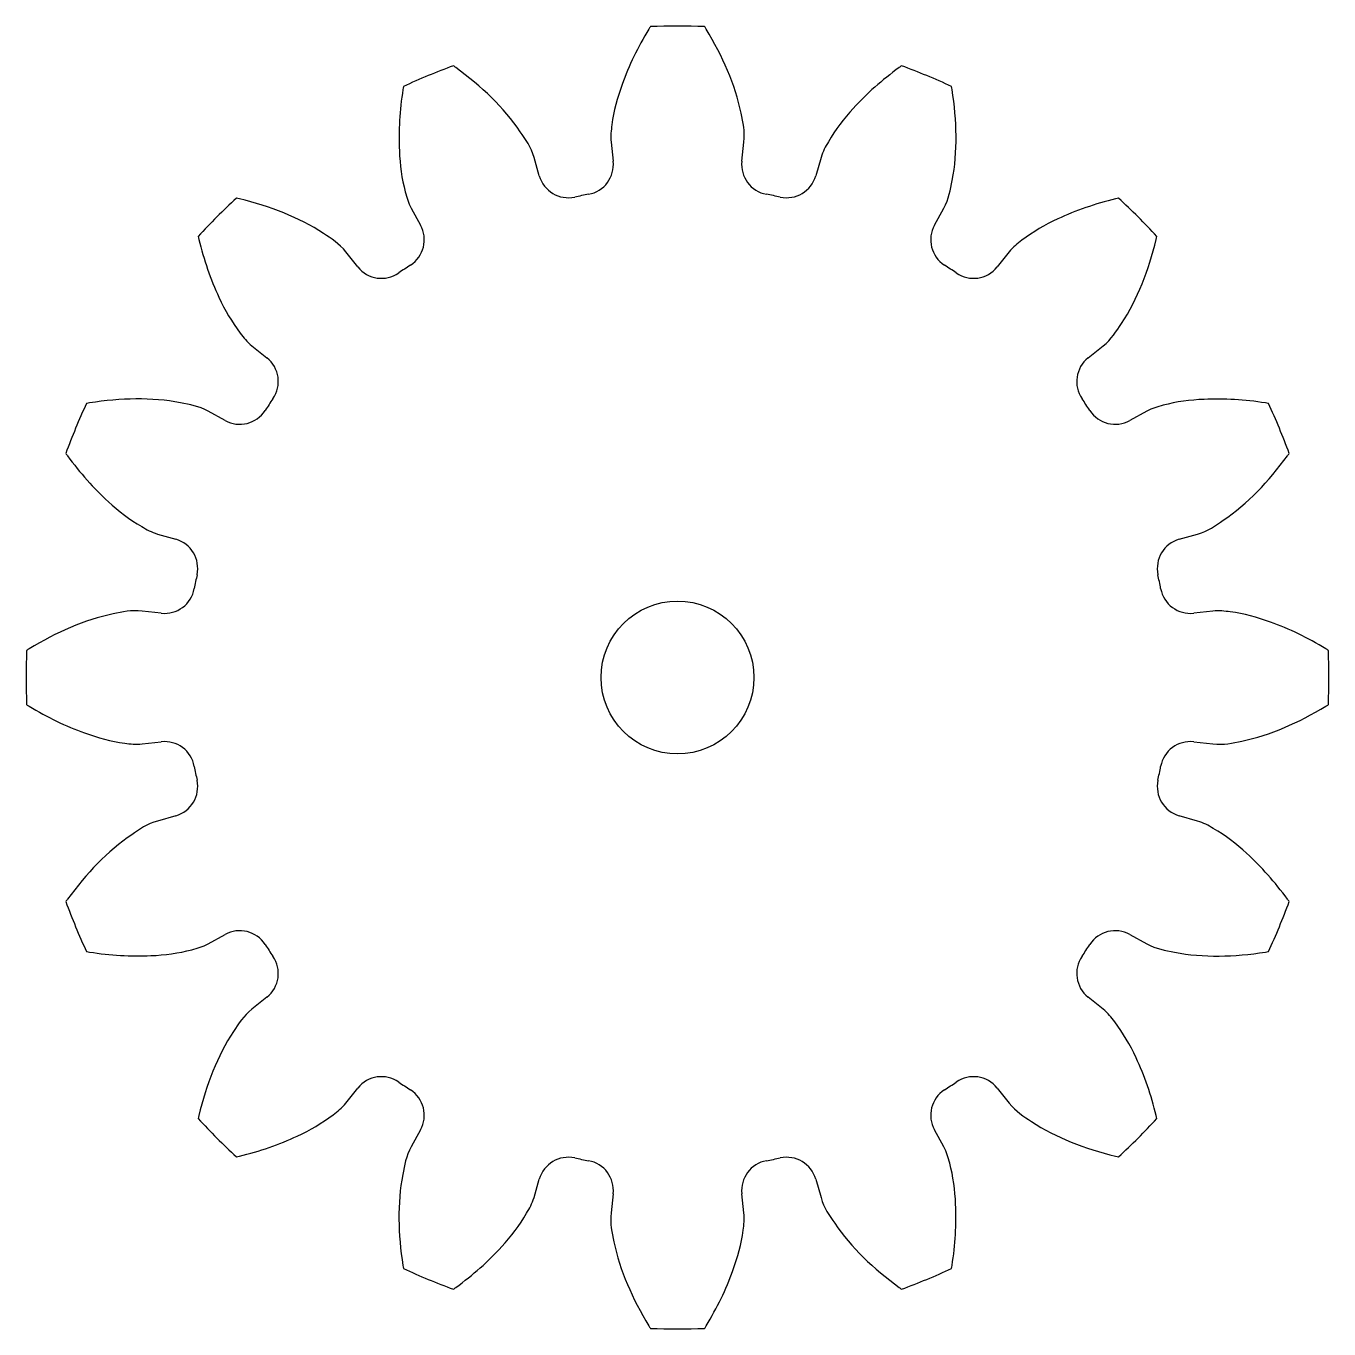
# Model space of a CAD drawing. Header units: millimetres. Extents: x -101.6 to -72.5, y 0.4 to 29.4.
import ezdxf

# ---------------------------------------------------------------- set-up
doc = ezdxf.new("R2010")
doc.units = ezdxf.units.MM
doc.layers.add('CUTOUTS', color=1, linetype='CONTINUOUS')
doc.layers.add('PERIMETER', color=5, linetype='CONTINUOUS')

msp = doc.modelspace()

# ---------------------------------------------------------------- linework, layer by layer
at = {"layer": 'CUTOUTS'}
msp.add_circle((-87.055, 14.914), 1.705, dxfattribs=at)
at = {"layer": 'PERIMETER'}
for p, q in [((-88.536, 26.851), (-88.488, 26.427)), ((-85.621, 26.427), (-85.573, 26.851)), ((-90.136, 26.099), (-90.254, 26.509)), ((-83.855, 26.509), (-83.974, 26.099)), ((-92.992, 25.376), (-92.785, 25.002)), ((-81.325, 25.002), (-81.118, 25.376)), ((-94.182, 24.068), (-94.448, 24.402)), ((-79.661, 24.402), (-79.928, 24.068)), ((-96.543, 22.307), (-96.209, 22.041)), ((-77.9, 22.041), (-77.566, 22.307)), ((-97.143, 20.644), (-97.517, 20.851)), ((-76.593, 20.851), (-76.967, 20.644)), ((-98.65, 18.113), (-98.24, 17.995)), ((-75.87, 17.995), (-75.459, 18.113)), ((-98.568, 16.348), (-98.992, 16.395)), ((-75.118, 16.395), (-75.542, 16.348)), ((-98.992, 13.433), (-98.568, 13.48)), ((-75.542, 13.48), (-75.118, 13.433)), ((-98.24, 11.833), (-98.65, 11.714)), ((-75.459, 11.714), (-75.87, 11.833)), ((-97.517, 8.977), (-97.143, 9.184)), ((-76.967, 9.184), (-76.593, 8.977)), ((-96.209, 7.787), (-96.543, 7.521)), ((-77.566, 7.521), (-77.9, 7.787)), ((-94.448, 5.425), (-94.182, 5.759)), ((-79.928, 5.759), (-79.661, 5.425)), ((-92.785, 4.826), (-92.992, 4.452)), ((-81.118, 4.452), (-81.325, 4.826)), ((-90.254, 3.318), (-90.136, 3.729)), ((-83.974, 3.729), (-83.855, 3.318)), ((-88.488, 3.401), (-88.536, 2.977)), ((-85.573, 2.977), (-85.621, 3.401))]:
    msp.add_line(p, q, dxfattribs=at)
for centre, radius, start, end in [((-87.055, 14.914), 14.525, 87.6149, 92.3851), ((-87.055, 14.914), 14.525, 110.1149, 114.8851), ((-87.055, 14.914), 14.525, 65.1149, 69.8851), ((-89.159, 26.351), 0.675, -79.5745, 6.4258), ((-84.95, 26.351), 0.675, 173.5742, 259.5745), ((-89.487, 26.286), 0.675, 196.0742, 282.0745), ((-84.622, 26.286), 0.675, 257.9255, 343.9258), ((-87.055, 14.914), 14.525, 132.6149, 137.3851), ((-87.055, 14.914), 10.954, 100.4255, 102.0745), ((-87.055, 14.914), 10.954, 77.9255, 79.5745), ((-87.055, 14.914), 14.525, 42.6149, 47.3851), ((-93.376, 24.675), 0.675, -57.0745, 28.9258), ((-80.734, 24.675), 0.675, 151.0742, 237.0745), ((-93.654, 24.489), 0.675, 218.5742, 304.5745), ((-87.055, 14.914), 10.954, 122.9255, 124.5745), ((-87.055, 14.914), 10.954, 55.4255, 57.0745), ((-80.456, 24.489), 0.675, 235.4255, 321.4258), ((-96.63, 21.513), 0.675, -34.5745, 51.4258), ((-77.479, 21.513), 0.675, 128.5742, 214.5745), ((-87.055, 14.914), 14.525, 155.1149, 159.8851), ((-87.055, 14.914), 10.954, 145.4255, 147.0745), ((-87.055, 14.914), 10.954, 32.9255, 34.5745), ((-87.055, 14.914), 14.525, 20.1149, 24.8851), ((-96.816, 21.235), 0.675, 241.0742, 327.0745), ((-77.294, 21.235), 0.675, 212.9255, 298.9258), ((-98.427, 17.347), 0.675, -12.0745, 73.9258), ((-75.683, 17.347), 0.675, 106.0742, 192.0745), ((-87.055, 14.914), 10.954, 167.9255, 169.5745), ((-87.055, 14.914), 10.954, 10.4255, 12.0745), ((-98.492, 17.018), 0.675, 263.5742, 349.5745), ((-75.618, 17.018), 0.675, 190.4255, 276.4258), ((-87.055, 14.914), 14.525, 177.6149, 182.3851), ((-87.055, 14.914), 14.525, -2.3851, 2.3851), ((-98.492, 12.81), 0.675, 10.4255, 96.4258), ((-75.618, 12.81), 0.675, 83.5742, 169.5745), ((-87.055, 14.914), 10.954, 190.4255, 192.0745), ((-87.055, 14.914), 10.954, 347.9255, 349.5745), ((-98.427, 12.481), 0.675, -73.9258, 12.0745), ((-75.683, 12.481), 0.675, 167.9255, 253.9258), ((-87.055, 14.914), 14.525, 200.1149, 204.8851), ((-87.055, 14.914), 14.525, 335.1149, 339.8851), ((-96.816, 8.593), 0.675, 32.9255, 118.9258), ((-77.294, 8.593), 0.675, 61.0742, 147.0745), ((-87.055, 14.914), 10.954, 212.9255, 214.5745), ((-87.055, 14.914), 10.954, 325.4255, 327.0745), ((-96.63, 8.315), 0.675, -51.4258, 34.5745), ((-77.479, 8.315), 0.675, 145.4255, 231.4258), ((-93.654, 5.339), 0.675, 55.4255, 141.4258), ((-87.055, 14.914), 10.954, 235.4255, 237.0745), ((-87.055, 14.914), 10.954, 302.9255, 304.5745), ((-80.456, 5.339), 0.675, 38.5742, 124.5745), ((-93.376, 5.153), 0.675, -28.9258, 57.0745), ((-80.734, 5.153), 0.675, 122.9255, 208.9258), ((-87.055, 14.914), 14.525, 222.6149, 227.3851), ((-87.055, 14.914), 14.525, 312.6149, 317.3851), ((-89.487, 3.542), 0.675, 77.9255, 163.9258), ((-87.055, 14.914), 10.954, 257.9255, 259.5745), ((-89.159, 3.477), 0.675, -6.4258, 79.5745), ((-84.95, 3.477), 0.675, 100.4255, 186.4258), ((-87.055, 14.914), 10.954, 280.4255, 282.0745), ((-84.622, 3.542), 0.675, 16.0742, 102.0745), ((-87.055, 14.914), 14.525, 245.1149, 249.8851), ((-87.055, 14.914), 14.525, 290.1149, 294.8851), ((-87.055, 14.914), 14.525, 267.6149, 272.3851)]:
    msp.add_arc(centre, radius, start, end, dxfattribs=at)
for points, knots in [([(-87.659, 29.426), (-87.671, 29.407), (-87.683, 29.388), (-87.694, 29.369), (-87.938, 28.967), (-88.14, 28.556), (-88.29, 28.137), (-88.397, 27.841), (-88.479, 27.545), (-88.518, 27.239), (-88.534, 27.113), (-88.552, 26.993), (-88.536, 26.851)], [-1.024227, -1.024227, -1.024227, -1.024227, -1, -1, -1, -0.5, -0.5, -0.5, -0.146267, -0.146267, -0.146267, 0, 0, 0, 0]), ([(-85.573, 26.851), (-85.546, 27.092), (-85.593, 27.289), (-85.636, 27.499), (-85.769, 28.136), (-86.049, 28.765), (-86.416, 29.369), (-86.427, 29.388), (-86.439, 29.407), (-86.45, 29.426)], [0, 0, 0, 0, 0.247577, 0.247577, 0.247577, 1, 1, 1, 1.024227, 1.024227, 1.024227, 1.024227]), ([(-90.254, 26.509), (-90.321, 26.742), (-90.44, 26.907), (-90.56, 27.084), (-90.927, 27.621), (-91.426, 28.095), (-91.996, 28.513), (-92.014, 28.527), (-92.032, 28.54), (-92.05, 28.553)], [0, 0, 0, 0, 0.247577, 0.247577, 0.247577, 1, 1, 1, 1.024227, 1.024227, 1.024227, 1.024227]), ([(-82.06, 28.553), (-82.078, 28.54), (-82.096, 28.527), (-82.114, 28.513), (-82.492, 28.236), (-82.837, 27.933), (-83.136, 27.604), (-83.347, 27.371), (-83.537, 27.129), (-83.69, 26.861), (-83.753, 26.751), (-83.816, 26.647), (-83.855, 26.509)], [-1.024227, -1.024227, -1.024227, -1.024227, -1, -1, -1, -0.5, -0.5, -0.5, -0.146267, -0.146267, -0.146267, 0, 0, 0, 0]), ([(-93.167, 28.09), (-93.17, 28.068), (-93.174, 28.046), (-93.177, 28.024), (-93.248, 27.56), (-93.278, 27.102), (-93.257, 26.658), (-93.242, 26.344), (-93.205, 26.039), (-93.124, 25.741), (-93.09, 25.618), (-93.061, 25.501), (-92.992, 25.376)], [-1.024227, -1.024227, -1.024227, -1.024227, -1, -1, -1, -0.5, -0.5, -0.5, -0.146267, -0.146267, -0.146267, 0, 0, 0, 0]), ([(-81.118, 25.376), (-81.001, 25.588), (-80.968, 25.788), (-80.928, 25.998), (-80.807, 26.637), (-80.825, 27.326), (-80.933, 28.024), (-80.936, 28.046), (-80.939, 28.068), (-80.943, 28.09)], [0, 0, 0, 0, 0.247577, 0.247577, 0.247577, 1, 1, 1, 1.024227, 1.024227, 1.024227, 1.024227]), ([(-94.448, 24.402), (-94.599, 24.592), (-94.772, 24.699), (-94.951, 24.816), (-95.495, 25.172), (-96.138, 25.419), (-96.824, 25.587), (-96.846, 25.593), (-96.867, 25.598), (-96.889, 25.603)], [0, 0, 0, 0, 0.247577, 0.247577, 0.247577, 1, 1, 1, 1.024227, 1.024227, 1.024227, 1.024227]), ([(-77.22, 25.603), (-77.242, 25.598), (-77.264, 25.593), (-77.286, 25.587), (-77.742, 25.476), (-78.176, 25.327), (-78.578, 25.138), (-78.862, 25.004), (-79.131, 24.853), (-79.374, 24.664), (-79.475, 24.586), (-79.572, 24.514), (-79.661, 24.402)], [-1.024227, -1.024227, -1.024227, -1.024227, -1, -1, -1, -0.5, -0.5, -0.5, -0.146267, -0.146267, -0.146267, 0, 0, 0, 0]), ([(-97.744, 24.748), (-97.739, 24.727), (-97.733, 24.705), (-97.728, 24.683), (-97.616, 24.227), (-97.468, 23.793), (-97.279, 23.391), (-97.145, 23.106), (-96.994, 22.838), (-96.805, 22.595), (-96.727, 22.494), (-96.655, 22.397), (-96.543, 22.307)], [-1.024227, -1.024227, -1.024227, -1.024227, -1, -1, -1, -0.5, -0.5, -0.5, -0.146267, -0.146267, -0.146267, 0, 0, 0, 0]), ([(-77.566, 22.307), (-77.377, 22.458), (-77.27, 22.631), (-77.153, 22.81), (-76.796, 23.354), (-76.55, 23.997), (-76.382, 24.683), (-76.376, 24.705), (-76.371, 24.727), (-76.366, 24.748)], [0, 0, 0, 0, 0.247577, 0.247577, 0.247577, 1, 1, 1, 1.024227, 1.024227, 1.024227, 1.024227]), ([(-97.517, 20.851), (-97.729, 20.968), (-97.929, 21.001), (-98.139, 21.041), (-98.778, 21.162), (-99.467, 21.144), (-100.165, 21.036), (-100.187, 21.033), (-100.209, 21.029), (-100.231, 21.026)], [0, 0, 0, 0, 0.247577, 0.247577, 0.247577, 1, 1, 1, 1.024227, 1.024227, 1.024227, 1.024227]), ([(-73.878, 21.026), (-73.901, 21.029), (-73.923, 21.033), (-73.945, 21.036), (-74.409, 21.108), (-74.867, 21.137), (-75.311, 21.116), (-75.625, 21.101), (-75.93, 21.064), (-76.228, 20.983), (-76.351, 20.949), (-76.468, 20.92), (-76.593, 20.851)], [-1.024227, -1.024227, -1.024227, -1.024227, -1, -1, -1, -0.5, -0.5, -0.5, -0.146267, -0.146267, -0.146267, 0, 0, 0, 0]), ([(-100.694, 19.909), (-100.681, 19.891), (-100.667, 19.873), (-100.654, 19.855), (-100.376, 19.476), (-100.073, 19.132), (-99.744, 18.833), (-99.512, 18.621), (-99.27, 18.432), (-99.002, 18.279), (-98.892, 18.216), (-98.788, 18.153), (-98.65, 18.113)], [-1.024227, -1.024227, -1.024227, -1.024227, -1, -1, -1, -0.5, -0.5, -0.5, -0.146267, -0.146267, -0.146267, 0, 0, 0, 0]), ([(-75.459, 18.113), (-75.226, 18.181), (-75.062, 18.299), (-74.885, 18.419), (-74.347, 18.786), (-73.873, 19.285), (-73.456, 19.855), (-73.442, 19.873), (-73.429, 19.891), (-73.416, 19.909)], [0, 0, 0, 0, 0.247577, 0.247577, 0.247577, 1, 1, 1, 1.024227, 1.024227, 1.024227, 1.024227]), ([(-98.992, 16.395), (-99.233, 16.423), (-99.43, 16.376), (-99.64, 16.333), (-100.277, 16.2), (-100.906, 15.92), (-101.51, 15.553), (-101.529, 15.542), (-101.548, 15.53), (-101.567, 15.518)], [0, 0, 0, 0, 0.247577, 0.247577, 0.247577, 1, 1, 1, 1.024227, 1.024227, 1.024227, 1.024227]), ([(-72.542, 15.518), (-72.562, 15.53), (-72.581, 15.542), (-72.6, 15.553), (-73.001, 15.797), (-73.413, 15.999), (-73.831, 16.149), (-74.127, 16.256), (-74.424, 16.339), (-74.729, 16.377), (-74.856, 16.393), (-74.975, 16.411), (-75.118, 16.395)], [-1.024227, -1.024227, -1.024227, -1.024227, -1, -1, -1, -0.5, -0.5, -0.5, -0.146267, -0.146267, -0.146267, 0, 0, 0, 0]), ([(-101.567, 14.309), (-101.548, 14.298), (-101.529, 14.286), (-101.51, 14.275), (-101.108, 14.031), (-100.697, 13.829), (-100.278, 13.678), (-99.982, 13.572), (-99.686, 13.489), (-99.38, 13.451), (-99.254, 13.434), (-99.134, 13.416), (-98.992, 13.433)], [-1.024227, -1.024227, -1.024227, -1.024227, -1, -1, -1, -0.5, -0.5, -0.5, -0.146267, -0.146267, -0.146267, 0, 0, 0, 0]), ([(-75.118, 13.433), (-74.877, 13.405), (-74.679, 13.452), (-74.47, 13.495), (-73.833, 13.628), (-73.204, 13.908), (-72.6, 14.275), (-72.581, 14.286), (-72.562, 14.298), (-72.542, 14.309)], [0, 0, 0, 0, 0.247577, 0.247577, 0.247577, 1, 1, 1, 1.024227, 1.024227, 1.024227, 1.024227]), ([(-98.65, 11.714), (-98.883, 11.647), (-99.048, 11.529), (-99.225, 11.408), (-99.762, 11.042), (-100.236, 10.543), (-100.654, 9.973), (-100.667, 9.955), (-100.681, 9.937), (-100.694, 9.919)], [0, 0, 0, 0, 0.247577, 0.247577, 0.247577, 1, 1, 1, 1.024227, 1.024227, 1.024227, 1.024227]), ([(-73.416, 9.919), (-73.429, 9.937), (-73.442, 9.955), (-73.456, 9.973), (-73.733, 10.351), (-74.036, 10.696), (-74.365, 10.995), (-74.598, 11.206), (-74.84, 11.396), (-75.108, 11.549), (-75.218, 11.612), (-75.322, 11.675), (-75.459, 11.714)], [-1.024227, -1.024227, -1.024227, -1.024227, -1, -1, -1, -0.5, -0.5, -0.5, -0.146267, -0.146267, -0.146267, 0, 0, 0, 0]), ([(-100.231, 8.802), (-100.209, 8.798), (-100.187, 8.795), (-100.165, 8.792), (-99.701, 8.72), (-99.243, 8.691), (-98.799, 8.712), (-98.485, 8.727), (-98.179, 8.764), (-97.882, 8.845), (-97.759, 8.879), (-97.642, 8.908), (-97.517, 8.977)], [-1.024227, -1.024227, -1.024227, -1.024227, -1, -1, -1, -0.5, -0.5, -0.5, -0.146267, -0.146267, -0.146267, 0, 0, 0, 0]), ([(-76.593, 8.977), (-76.381, 8.86), (-76.181, 8.827), (-75.971, 8.787), (-75.331, 8.666), (-74.643, 8.684), (-73.945, 8.792), (-73.923, 8.795), (-73.901, 8.798), (-73.878, 8.802)], [0, 0, 0, 0, 0.247577, 0.247577, 0.247577, 1, 1, 1, 1.024227, 1.024227, 1.024227, 1.024227]), ([(-96.543, 7.521), (-96.733, 7.369), (-96.84, 7.197), (-96.957, 7.018), (-97.313, 6.474), (-97.56, 5.831), (-97.728, 5.145), (-97.733, 5.123), (-97.739, 5.101), (-97.744, 5.08)], [0, 0, 0, 0, 0.247577, 0.247577, 0.247577, 1, 1, 1, 1.024227, 1.024227, 1.024227, 1.024227]), ([(-76.366, 5.08), (-76.371, 5.101), (-76.376, 5.123), (-76.382, 5.145), (-76.493, 5.601), (-76.641, 6.035), (-76.831, 6.437), (-76.965, 6.722), (-77.116, 6.99), (-77.305, 7.233), (-77.383, 7.334), (-77.454, 7.431), (-77.566, 7.521)], [-1.024227, -1.024227, -1.024227, -1.024227, -1, -1, -1, -0.5, -0.5, -0.5, -0.146267, -0.146267, -0.146267, 0, 0, 0, 0]), ([(-96.889, 4.225), (-96.867, 4.23), (-96.846, 4.235), (-96.824, 4.241), (-96.368, 4.352), (-95.934, 4.5), (-95.532, 4.69), (-95.247, 4.824), (-94.979, 4.975), (-94.736, 5.164), (-94.635, 5.242), (-94.537, 5.314), (-94.448, 5.425)], [-1.024227, -1.024227, -1.024227, -1.024227, -1, -1, -1, -0.5, -0.5, -0.5, -0.146267, -0.146267, -0.146267, 0, 0, 0, 0]), ([(-79.661, 5.425), (-79.51, 5.236), (-79.338, 5.129), (-79.159, 5.012), (-78.615, 4.655), (-77.972, 4.409), (-77.286, 4.241), (-77.264, 4.235), (-77.242, 4.23), (-77.22, 4.225)], [0, 0, 0, 0, 0.247577, 0.247577, 0.247577, 1, 1, 1, 1.024227, 1.024227, 1.024227, 1.024227]), ([(-92.992, 4.452), (-93.109, 4.24), (-93.142, 4.04), (-93.182, 3.83), (-93.303, 3.191), (-93.284, 2.502), (-93.177, 1.804), (-93.174, 1.782), (-93.17, 1.76), (-93.167, 1.738)], [0, 0, 0, 0, 0.247577, 0.247577, 0.247577, 1, 1, 1, 1.024227, 1.024227, 1.024227, 1.024227]), ([(-80.943, 1.738), (-80.939, 1.76), (-80.936, 1.782), (-80.933, 1.804), (-80.861, 2.268), (-80.832, 2.726), (-80.853, 3.17), (-80.868, 3.484), (-80.905, 3.789), (-80.986, 4.087), (-81.02, 4.21), (-81.049, 4.327), (-81.118, 4.452)], [-1.024227, -1.024227, -1.024227, -1.024227, -1, -1, -1, -0.5, -0.5, -0.5, -0.146267, -0.146267, -0.146267, 0, 0, 0, 0]), ([(-92.05, 1.275), (-92.032, 1.288), (-92.014, 1.301), (-91.996, 1.315), (-91.617, 1.592), (-91.273, 1.895), (-90.974, 2.224), (-90.762, 2.457), (-90.572, 2.699), (-90.42, 2.967), (-90.356, 3.077), (-90.294, 3.181), (-90.254, 3.318)], [-1.024227, -1.024227, -1.024227, -1.024227, -1, -1, -1, -0.5, -0.5, -0.5, -0.146267, -0.146267, -0.146267, 0, 0, 0, 0]), ([(-83.855, 3.318), (-83.788, 3.086), (-83.67, 2.921), (-83.549, 2.744), (-83.183, 2.206), (-82.683, 1.733), (-82.114, 1.315), (-82.096, 1.301), (-82.078, 1.288), (-82.06, 1.275)], [0, 0, 0, 0, 0.247577, 0.247577, 0.247577, 1, 1, 1, 1.024227, 1.024227, 1.024227, 1.024227]), ([(-88.536, 2.977), (-88.563, 2.736), (-88.517, 2.538), (-88.473, 2.329), (-88.341, 1.692), (-88.061, 1.063), (-87.694, 0.459), (-87.683, 0.44), (-87.671, 0.421), (-87.659, 0.402)], [0, 0, 0, 0, 0.247577, 0.247577, 0.247577, 1, 1, 1, 1.024227, 1.024227, 1.024227, 1.024227]), ([(-86.45, 0.402), (-86.439, 0.421), (-86.427, 0.44), (-86.416, 0.459), (-86.172, 0.86), (-85.97, 1.272), (-85.819, 1.691), (-85.713, 1.986), (-85.63, 2.283), (-85.591, 2.588), (-85.575, 2.715), (-85.557, 2.834), (-85.573, 2.977)], [-1.024227, -1.024227, -1.024227, -1.024227, -1, -1, -1, -0.5, -0.5, -0.5, -0.146267, -0.146267, -0.146267, 0, 0, 0, 0])]:
    msp.add_open_spline(points, degree=3, knots=knots, dxfattribs=at)

doc.saveas('drawing.dxf')
